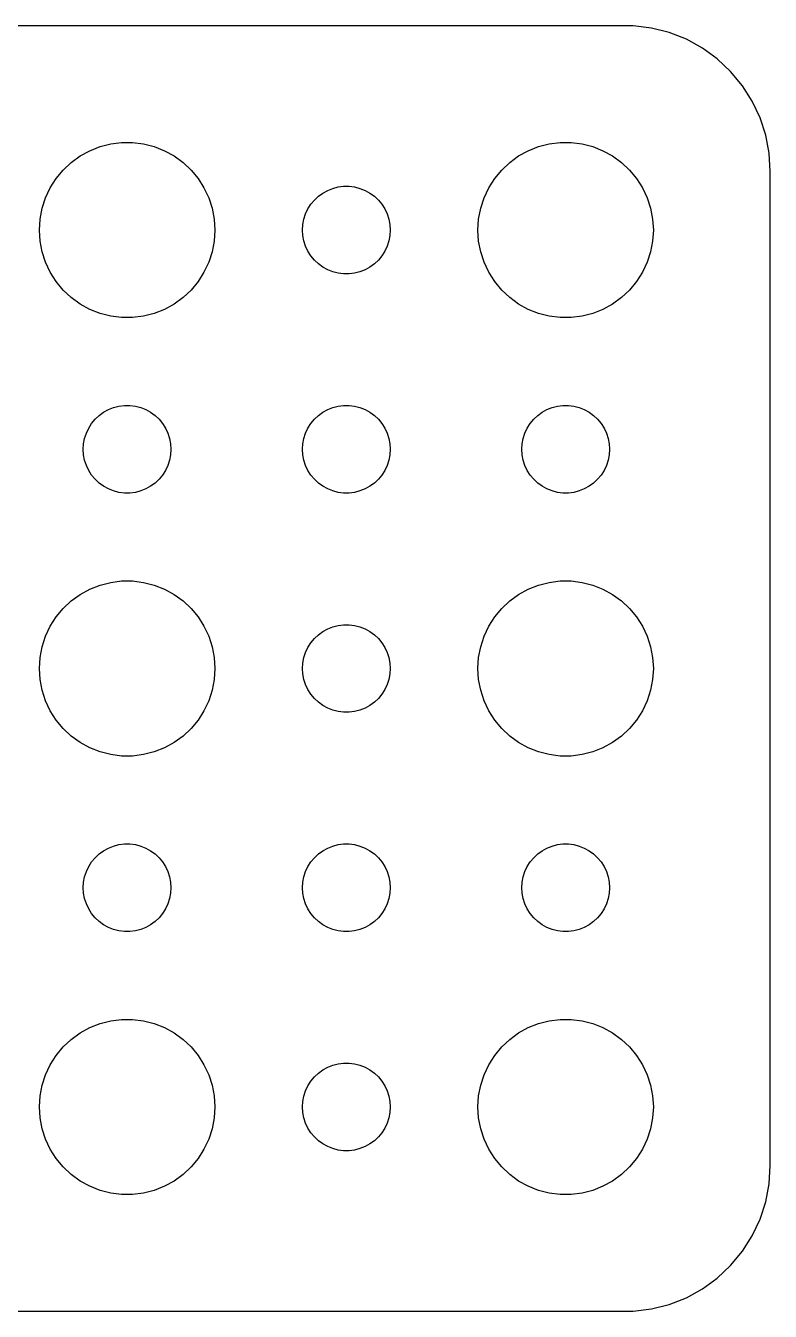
# Model space of a CAD drawing. Header units: metres. Extents: x -44.5 to 44.5, y 32 to 130.
# Drawn here: x 19.03 to 44.5, y 32.01 to 75.99 of the extents above; entities that cross this region are included whole.
import ezdxf

# ---------------------------------------------------------------- set-up
doc = ezdxf.new("R2010")
doc.units = ezdxf.units.M

msp = doc.modelspace()

# ---------------------------------------------------------------- linework, layer by layer
for p, q in [((39.8139, 75.9901), (-39.8139, 75.9901)), ((40.4369, 75.9114), (39.8139, 75.9901)), ((41.0451, 75.7553), (40.4369, 75.9114)), ((41.6289, 75.5241), (41.0451, 75.7553)), ((42.1791, 75.2216), (41.6289, 75.5241)), ((42.6871, 74.8526), (42.1791, 75.2216)), ((43.1448, 74.4227), (42.6871, 74.8526)), ((43.5451, 73.9389), (43.1448, 74.4227)), ((43.8815, 73.4088), (43.5451, 73.9389)), ((44.1489, 72.8406), (43.8815, 73.4088)), ((44.3429, 72.2434), (44.1489, 72.8406)), ((44.4606, 71.6267), (44.3429, 72.2434)), ((20.8925, 71.533), (21.2227, 71.7145)), ((21.2227, 71.7145), (21.5729, 71.8532)), ((21.5729, 71.8532), (21.9379, 71.9469)), ((21.9379, 71.9469), (22.3116, 71.9941)), ((22.3116, 71.9941), (22.6884, 71.9941)), ((22.6884, 71.9941), (23.0621, 71.9469)), ((23.0621, 71.9469), (23.427, 71.8532)), ((23.427, 71.8532), (23.7773, 71.7145)), ((23.7773, 71.7145), (24.1075, 71.533)), ((35.8925, 71.533), (36.2227, 71.7145)), ((36.2227, 71.7145), (36.5729, 71.8532)), ((36.5729, 71.8532), (36.9379, 71.9469)), ((36.9379, 71.9469), (37.3116, 71.9941)), ((37.3116, 71.9941), (37.6884, 71.9941)), ((37.6884, 71.9941), (38.0621, 71.9469)), ((38.0621, 71.9469), (38.427, 71.8532)), ((38.427, 71.8532), (38.7773, 71.7145)), ((38.7773, 71.7145), (39.1075, 71.533)), ((20.3131, 71.0536), (20.5877, 71.3115)), ((20.5877, 71.3115), (20.8925, 71.533)), ((24.1075, 71.533), (24.4123, 71.3115)), ((24.4123, 71.3115), (24.6869, 71.0536)), ((35.3131, 71.0536), (35.5877, 71.3115)), ((35.5877, 71.3115), (35.8925, 71.533)), ((39.1075, 71.533), (39.4123, 71.3115)), ((39.4123, 71.3115), (39.6869, 71.0536)), ((44.5, 71), (44.4606, 71.6267)), ((20.0729, 70.7634), (20.3131, 71.0536)), ((24.6869, 71.0536), (24.927, 70.7634)), ((35.0729, 70.7634), (35.3131, 71.0536)), ((39.6869, 71.0536), (39.927, 70.7634)), ((44.5, 37), (44.5, 71)), ((19.7107, 70.1044), (19.8711, 70.4453)), ((19.8711, 70.4453), (20.0729, 70.7634)), ((24.927, 70.7634), (25.1289, 70.4453)), ((25.1289, 70.4453), (25.2893, 70.1044)), ((29.3613, 70.3572), (29.5365, 70.4266)), ((29.5365, 70.4266), (29.7189, 70.4734)), ((29.7189, 70.4734), (29.9058, 70.497)), ((29.9058, 70.497), (30.0942, 70.497)), ((30.0942, 70.497), (30.2811, 70.4734)), ((30.2811, 70.4734), (30.4635, 70.4266)), ((30.4635, 70.4266), (30.6387, 70.3572)), ((34.7107, 70.1044), (34.8711, 70.4453)), ((34.8711, 70.4453), (35.0729, 70.7634)), ((39.927, 70.7634), (40.1289, 70.4453)), ((40.1289, 70.4453), (40.2893, 70.1044)), ((19.5942, 69.7461), (19.7107, 70.1044)), ((25.2893, 70.1044), (25.4057, 69.7461)), ((28.7865, 69.8817), (28.9065, 70.0268)), ((28.9065, 70.0268), (29.0439, 70.1558)), ((29.0439, 70.1558), (29.1963, 70.2665)), ((29.1963, 70.2665), (29.3613, 70.3572)), ((30.6387, 70.3572), (30.8037, 70.2665)), ((30.8037, 70.2665), (30.9561, 70.1558)), ((30.9561, 70.1558), (31.0934, 70.0268)), ((31.0934, 70.0268), (31.2135, 69.8817)), ((34.5942, 69.7461), (34.7107, 70.1044)), ((40.2893, 70.1044), (40.4057, 69.7461)), ((19.5237, 69.376), (19.5942, 69.7461)), ((25.4057, 69.7461), (25.4763, 69.376)), ((28.5471, 69.373), (28.6053, 69.5522)), ((28.6053, 69.5522), (28.6855, 69.7226)), ((28.6855, 69.7226), (28.7865, 69.8817)), ((31.2135, 69.8817), (31.3145, 69.7226)), ((31.3145, 69.7226), (31.3947, 69.5522)), ((31.3947, 69.5522), (31.4529, 69.373)), ((34.5237, 69.376), (34.5942, 69.7461)), ((40.4057, 69.7461), (40.4763, 69.376)), ((19.5, 69), (19.5237, 69.376)), ((25.4763, 69.376), (25.5, 69)), ((28.5, 69), (28.5118, 69.188)), ((28.5118, 69.188), (28.5471, 69.373)), ((31.4529, 69.373), (31.4882, 69.188)), ((31.4882, 69.188), (31.5, 69)), ((34.5, 69), (34.5237, 69.376)), ((40.4763, 69.376), (40.5, 69)), ((19.5237, 68.624), (19.5, 69)), ((19.5942, 68.2539), (19.5237, 68.624)), ((25.4763, 68.624), (25.4057, 68.2539)), ((25.5, 69), (25.4763, 68.624)), ((28.5118, 68.812), (28.5, 69)), ((28.5471, 68.627), (28.5118, 68.812)), ((28.6053, 68.4478), (28.5471, 68.627)), ((31.4529, 68.627), (31.3947, 68.4478)), ((31.4882, 68.812), (31.4529, 68.627)), ((31.5, 69), (31.4882, 68.812)), ((34.5237, 68.624), (34.5, 69)), ((34.5942, 68.2539), (34.5237, 68.624)), ((40.4763, 68.624), (40.4057, 68.2539)), ((40.5, 69), (40.4763, 68.624)), ((19.7107, 67.8956), (19.5942, 68.2539)), ((25.4057, 68.2539), (25.2893, 67.8956)), ((28.6855, 68.2774), (28.6053, 68.4478)), ((28.7865, 68.1183), (28.6855, 68.2774)), ((31.3145, 68.2774), (31.2135, 68.1183)), ((31.3947, 68.4478), (31.3145, 68.2774)), ((34.7107, 67.8956), (34.5942, 68.2539)), ((40.4057, 68.2539), (40.2893, 67.8956)), ((19.8711, 67.5547), (19.7107, 67.8956)), ((25.2893, 67.8956), (25.1289, 67.5547)), ((28.9065, 67.9732), (28.7865, 68.1183)), ((29.0439, 67.8442), (28.9065, 67.9732)), ((29.1963, 67.7335), (29.0439, 67.8442)), ((29.3613, 67.6427), (29.1963, 67.7335)), ((30.8037, 67.7335), (30.6387, 67.6427)), ((30.9561, 67.8442), (30.8037, 67.7335)), ((31.0934, 67.9732), (30.9561, 67.8442)), ((31.2135, 68.1183), (31.0934, 67.9732)), ((34.8711, 67.5547), (34.7107, 67.8956)), ((40.2893, 67.8956), (40.1289, 67.5547)), ((20.0729, 67.2366), (19.8711, 67.5547)), ((25.1289, 67.5547), (24.927, 67.2366)), ((29.5365, 67.5734), (29.3613, 67.6427)), ((29.7189, 67.5266), (29.5365, 67.5734)), ((29.9058, 67.5029), (29.7189, 67.5266)), ((30.0942, 67.5029), (29.9058, 67.5029)), ((30.2811, 67.5266), (30.0942, 67.5029)), ((30.4635, 67.5734), (30.2811, 67.5266)), ((30.6387, 67.6427), (30.4635, 67.5734)), ((35.0729, 67.2366), (34.8711, 67.5547)), ((40.1289, 67.5547), (39.927, 67.2366)), ((20.3131, 66.9464), (20.0729, 67.2366)), ((20.5877, 66.6884), (20.3131, 66.9464)), ((24.6869, 66.9464), (24.4123, 66.6884)), ((24.927, 67.2366), (24.6869, 66.9464)), ((35.3131, 66.9464), (35.0729, 67.2366)), ((35.5877, 66.6884), (35.3131, 66.9464)), ((39.6869, 66.9464), (39.4123, 66.6884)), ((39.927, 67.2366), (39.6869, 66.9464)), ((20.8925, 66.467), (20.5877, 66.6884)), ((21.2227, 66.2855), (20.8925, 66.467)), ((24.1075, 66.467), (23.7773, 66.2855)), ((24.4123, 66.6884), (24.1075, 66.467)), ((35.8925, 66.467), (35.5877, 66.6884)), ((36.2227, 66.2855), (35.8925, 66.467)), ((39.1075, 66.467), (38.7773, 66.2855)), ((39.4123, 66.6884), (39.1075, 66.467)), ((21.5729, 66.1468), (21.2227, 66.2855)), ((21.9379, 66.0531), (21.5729, 66.1468)), ((22.3116, 66.0059), (21.9379, 66.0531)), ((22.6884, 66.0059), (22.3116, 66.0059)), ((23.0621, 66.0531), (22.6884, 66.0059)), ((23.427, 66.1468), (23.0621, 66.0531)), ((23.7773, 66.2855), (23.427, 66.1468)), ((36.5729, 66.1468), (36.2227, 66.2855)), ((36.9379, 66.0531), (36.5729, 66.1468)), ((37.3116, 66.0059), (36.9379, 66.0531)), ((37.6884, 66.0059), (37.3116, 66.0059)), ((38.0621, 66.0531), (37.6884, 66.0059)), ((38.427, 66.1468), (38.0621, 66.0531)), ((38.7773, 66.2855), (38.427, 66.1468)), ((21.8613, 62.8572), (22.0365, 62.9266)), ((22.0365, 62.9266), (22.2189, 62.9734)), ((22.2189, 62.9734), (22.4058, 62.997)), ((22.4058, 62.997), (22.5942, 62.997)), ((22.5942, 62.997), (22.7811, 62.9734)), ((22.7811, 62.9734), (22.9635, 62.9266)), ((22.9635, 62.9266), (23.1387, 62.8572)), ((29.3613, 62.8572), (29.5365, 62.9266)), ((29.5365, 62.9266), (29.7189, 62.9734)), ((29.7189, 62.9734), (29.9058, 62.997)), ((29.9058, 62.997), (30.0942, 62.997)), ((30.0942, 62.997), (30.2811, 62.9734)), ((30.2811, 62.9734), (30.4635, 62.9266)), ((30.4635, 62.9266), (30.6387, 62.8572)), ((36.8613, 62.8572), (37.0365, 62.9266)), ((37.0365, 62.9266), (37.2189, 62.9734)), ((37.2189, 62.9734), (37.4058, 62.997)), ((37.4058, 62.997), (37.5942, 62.997)), ((37.5942, 62.997), (37.7811, 62.9734)), ((37.7811, 62.9734), (37.9635, 62.9266)), ((37.9635, 62.9266), (38.1387, 62.8572)), ((21.2865, 62.3817), (21.4065, 62.5268)), ((21.4065, 62.5268), (21.5439, 62.6558)), ((21.5439, 62.6558), (21.6963, 62.7665)), ((21.6963, 62.7665), (21.8613, 62.8572)), ((23.1387, 62.8572), (23.3037, 62.7665)), ((23.3037, 62.7665), (23.4561, 62.6558)), ((23.4561, 62.6558), (23.5934, 62.5268)), ((23.5934, 62.5268), (23.7135, 62.3817)), ((28.7865, 62.3817), (28.9065, 62.5268)), ((28.9065, 62.5268), (29.0439, 62.6558)), ((29.0439, 62.6558), (29.1963, 62.7665)), ((29.1963, 62.7665), (29.3613, 62.8572)), ((30.6387, 62.8572), (30.8037, 62.7665)), ((30.8037, 62.7665), (30.9561, 62.6558)), ((30.9561, 62.6558), (31.0934, 62.5268)), ((31.0934, 62.5268), (31.2135, 62.3817)), ((36.2865, 62.3817), (36.4065, 62.5268)), ((36.4065, 62.5268), (36.5439, 62.6558)), ((36.5439, 62.6558), (36.6963, 62.7665)), ((36.6963, 62.7665), (36.8613, 62.8572)), ((38.1387, 62.8572), (38.3037, 62.7665)), ((38.3037, 62.7665), (38.4561, 62.6558)), ((38.4561, 62.6558), (38.5934, 62.5268)), ((38.5934, 62.5268), (38.7135, 62.3817)), ((21.0471, 61.873), (21.1053, 62.0522)), ((21.1053, 62.0522), (21.1855, 62.2226)), ((21.1855, 62.2226), (21.2865, 62.3817)), ((23.7135, 62.3817), (23.8145, 62.2226)), ((23.8145, 62.2226), (23.8947, 62.0522)), ((23.8947, 62.0522), (23.9529, 61.873)), ((28.5471, 61.873), (28.6053, 62.0522)), ((28.6053, 62.0522), (28.6855, 62.2226)), ((28.6855, 62.2226), (28.7865, 62.3817)), ((31.2135, 62.3817), (31.3145, 62.2226)), ((31.3145, 62.2226), (31.3947, 62.0522)), ((31.3947, 62.0522), (31.4529, 61.873)), ((36.0471, 61.873), (36.1053, 62.0522)), ((36.1053, 62.0522), (36.1855, 62.2226)), ((36.1855, 62.2226), (36.2865, 62.3817)), ((38.7135, 62.3817), (38.8145, 62.2226)), ((38.8145, 62.2226), (38.8947, 62.0522)), ((38.8947, 62.0522), (38.9529, 61.873)), ((21, 61.5), (21.0118, 61.688)), ((21.0118, 61.688), (21.0471, 61.873)), ((23.9529, 61.873), (23.9882, 61.688)), ((23.9882, 61.688), (24, 61.5)), ((28.5, 61.5), (28.5118, 61.688)), ((28.5118, 61.688), (28.5471, 61.873)), ((31.4529, 61.873), (31.4882, 61.688)), ((31.4882, 61.688), (31.5, 61.5)), ((36, 61.5), (36.0118, 61.688)), ((36.0118, 61.688), (36.0471, 61.873)), ((38.9529, 61.873), (38.9882, 61.688)), ((38.9882, 61.688), (39, 61.5)), ((21.0118, 61.312), (21, 61.5)), ((21.0471, 61.127), (21.0118, 61.312)), ((23.9882, 61.312), (23.9529, 61.127)), ((24, 61.5), (23.9882, 61.312)), ((28.5118, 61.312), (28.5, 61.5)), ((28.5471, 61.127), (28.5118, 61.312)), ((31.4882, 61.312), (31.4529, 61.127)), ((31.5, 61.5), (31.4882, 61.312)), ((36.0118, 61.312), (36, 61.5)), ((36.0471, 61.127), (36.0118, 61.312)), ((38.9882, 61.312), (38.9529, 61.127)), ((39, 61.5), (38.9882, 61.312)), ((21.1053, 60.9478), (21.0471, 61.127)), ((21.1855, 60.7774), (21.1053, 60.9478)), ((21.2865, 60.6183), (21.1855, 60.7774)), ((23.8145, 60.7774), (23.7135, 60.6183)), ((23.8947, 60.9478), (23.8145, 60.7774)), ((23.9529, 61.127), (23.8947, 60.9478)), ((28.6053, 60.9478), (28.5471, 61.127)), ((28.6855, 60.7774), (28.6053, 60.9478)), ((28.7865, 60.6183), (28.6855, 60.7774)), ((31.3145, 60.7774), (31.2135, 60.6183)), ((31.3947, 60.9478), (31.3145, 60.7774)), ((31.4529, 61.127), (31.3947, 60.9478)), ((36.1053, 60.9478), (36.0471, 61.127)), ((36.1855, 60.7774), (36.1053, 60.9478)), ((36.2865, 60.6183), (36.1855, 60.7774)), ((38.8145, 60.7774), (38.7135, 60.6183)), ((38.8947, 60.9478), (38.8145, 60.7774)), ((38.9529, 61.127), (38.8947, 60.9478)), ((21.4065, 60.4732), (21.2865, 60.6183)), ((21.5439, 60.3442), (21.4065, 60.4732)), ((21.6963, 60.2335), (21.5439, 60.3442)), ((23.4561, 60.3442), (23.3037, 60.2335)), ((23.5934, 60.4732), (23.4561, 60.3442)), ((23.7135, 60.6183), (23.5934, 60.4732)), ((28.9065, 60.4732), (28.7865, 60.6183)), ((29.0439, 60.3442), (28.9065, 60.4732)), ((29.1963, 60.2335), (29.0439, 60.3442)), ((30.9561, 60.3442), (30.8037, 60.2335)), ((31.0934, 60.4732), (30.9561, 60.3442)), ((31.2135, 60.6183), (31.0934, 60.4732)), ((36.4065, 60.4732), (36.2865, 60.6183)), ((36.5439, 60.3442), (36.4065, 60.4732)), ((36.6963, 60.2335), (36.5439, 60.3442)), ((38.4561, 60.3442), (38.3037, 60.2335)), ((38.5934, 60.4732), (38.4561, 60.3442)), ((38.7135, 60.6183), (38.5934, 60.4732)), ((21.8613, 60.1427), (21.6963, 60.2335)), ((22.0365, 60.0734), (21.8613, 60.1427)), ((22.2189, 60.0266), (22.0365, 60.0734)), ((22.4058, 60.0029), (22.2189, 60.0266)), ((22.5942, 60.0029), (22.4058, 60.0029)), ((22.7811, 60.0266), (22.5942, 60.0029)), ((22.9635, 60.0734), (22.7811, 60.0266)), ((23.1387, 60.1427), (22.9635, 60.0734)), ((23.3037, 60.2335), (23.1387, 60.1427)), ((29.3613, 60.1427), (29.1963, 60.2335)), ((29.5365, 60.0734), (29.3613, 60.1427)), ((29.7189, 60.0266), (29.5365, 60.0734)), ((29.9058, 60.0029), (29.7189, 60.0266)), ((30.0942, 60.0029), (29.9058, 60.0029)), ((30.2811, 60.0266), (30.0942, 60.0029)), ((30.4635, 60.0734), (30.2811, 60.0266)), ((30.6387, 60.1427), (30.4635, 60.0734)), ((30.8037, 60.2335), (30.6387, 60.1427)), ((36.8613, 60.1427), (36.6963, 60.2335)), ((37.0365, 60.0734), (36.8613, 60.1427)), ((37.2189, 60.0266), (37.0365, 60.0734)), ((37.4058, 60.0029), (37.2189, 60.0266)), ((37.5942, 60.0029), (37.4058, 60.0029)), ((37.7811, 60.0266), (37.5942, 60.0029)), ((37.9635, 60.0734), (37.7811, 60.0266)), ((38.1387, 60.1427), (37.9635, 60.0734)), ((38.3037, 60.2335), (38.1387, 60.1427)), ((21.2227, 56.7145), (21.5729, 56.8532)), ((21.5729, 56.8532), (21.9379, 56.9469)), ((21.9379, 56.9469), (22.3116, 56.9941)), ((22.3116, 56.9941), (22.6884, 56.9941)), ((22.6884, 56.9941), (23.0621, 56.9469)), ((23.0621, 56.9469), (23.427, 56.8532)), ((23.427, 56.8532), (23.7773, 56.7145)), ((36.2227, 56.7145), (36.5729, 56.8532)), ((36.5729, 56.8532), (36.9379, 56.9469)), ((36.9379, 56.9469), (37.3116, 56.9941)), ((37.3116, 56.9941), (37.6884, 56.9941)), ((37.6884, 56.9941), (38.0621, 56.9469)), ((38.0621, 56.9469), (38.427, 56.8532)), ((38.427, 56.8532), (38.7773, 56.7145)), ((20.3131, 56.0536), (20.5877, 56.3115)), ((20.5877, 56.3115), (20.8925, 56.533)), ((20.8925, 56.533), (21.2227, 56.7145)), ((23.7773, 56.7145), (24.1075, 56.533)), ((24.1075, 56.533), (24.4123, 56.3115)), ((24.4123, 56.3115), (24.6869, 56.0536)), ((35.3131, 56.0536), (35.5877, 56.3115)), ((35.5877, 56.3115), (35.8925, 56.533)), ((35.8925, 56.533), (36.2227, 56.7145)), ((38.7773, 56.7145), (39.1075, 56.533)), ((39.1075, 56.533), (39.4123, 56.3115)), ((39.4123, 56.3115), (39.6869, 56.0536)), ((20.0729, 55.7634), (20.3131, 56.0536)), ((24.6869, 56.0536), (24.927, 55.7634)), ((35.0729, 55.7634), (35.3131, 56.0536)), ((39.6869, 56.0536), (39.927, 55.7634)), ((19.7107, 55.1044), (19.8711, 55.4453)), ((19.8711, 55.4453), (20.0729, 55.7634)), ((24.927, 55.7634), (25.1289, 55.4453)), ((25.1289, 55.4453), (25.2893, 55.1044)), ((29.3613, 55.3572), (29.5365, 55.4266)), ((29.5365, 55.4266), (29.7189, 55.4734)), ((29.7189, 55.4734), (29.9058, 55.497)), ((29.9058, 55.497), (30.0942, 55.497)), ((30.0942, 55.497), (30.2811, 55.4734)), ((30.2811, 55.4734), (30.4635, 55.4266)), ((30.4635, 55.4266), (30.6387, 55.3572)), ((34.7107, 55.1044), (34.8711, 55.4453)), ((34.8711, 55.4453), (35.0729, 55.7634)), ((39.927, 55.7634), (40.1289, 55.4453)), ((40.1289, 55.4453), (40.2893, 55.1044)), ((19.5942, 54.7461), (19.7107, 55.1044)), ((25.2893, 55.1044), (25.4057, 54.7461)), ((28.7865, 54.8817), (28.9065, 55.0268)), ((28.9065, 55.0268), (29.0439, 55.1558)), ((29.0439, 55.1558), (29.1963, 55.2665)), ((29.1963, 55.2665), (29.3613, 55.3572)), ((30.6387, 55.3572), (30.8037, 55.2665)), ((30.8037, 55.2665), (30.9561, 55.1558)), ((30.9561, 55.1558), (31.0934, 55.0268)), ((31.0934, 55.0268), (31.2135, 54.8817)), ((34.5942, 54.7461), (34.7107, 55.1044)), ((40.2893, 55.1044), (40.4057, 54.7461)), ((19.5237, 54.376), (19.5942, 54.7461)), ((25.4057, 54.7461), (25.4763, 54.376)), ((28.5471, 54.373), (28.6053, 54.5522)), ((28.6053, 54.5522), (28.6855, 54.7226)), ((28.6855, 54.7226), (28.7865, 54.8817)), ((31.2135, 54.8817), (31.3145, 54.7226)), ((31.3145, 54.7226), (31.3947, 54.5522)), ((31.3947, 54.5522), (31.4529, 54.373)), ((34.5237, 54.376), (34.5942, 54.7461)), ((40.4057, 54.7461), (40.4763, 54.376)), ((19.5, 54), (19.5237, 54.376)), ((25.4763, 54.376), (25.5, 54)), ((28.5, 54), (28.5118, 54.188)), ((28.5118, 54.188), (28.5471, 54.373)), ((31.4529, 54.373), (31.4882, 54.188)), ((31.4882, 54.188), (31.5, 54)), ((34.5, 54), (34.5237, 54.376)), ((40.4763, 54.376), (40.5, 54)), ((19.5237, 53.624), (19.5, 54)), ((25.5, 54), (25.4763, 53.624)), ((28.5118, 53.812), (28.5, 54)), ((28.5471, 53.627), (28.5118, 53.812)), ((31.4882, 53.812), (31.4529, 53.627)), ((31.5, 54), (31.4882, 53.812)), ((34.5237, 53.624), (34.5, 54)), ((40.5, 54), (40.4763, 53.624)), ((19.5942, 53.2539), (19.5237, 53.624)), ((19.7107, 52.8956), (19.5942, 53.2539)), ((25.4057, 53.2539), (25.2893, 52.8956)), ((25.4763, 53.624), (25.4057, 53.2539)), ((28.6053, 53.4478), (28.5471, 53.627)), ((28.6855, 53.2774), (28.6053, 53.4478)), ((28.7865, 53.1183), (28.6855, 53.2774)), ((31.3145, 53.2774), (31.2135, 53.1183)), ((31.3947, 53.4478), (31.3145, 53.2774)), ((31.4529, 53.627), (31.3947, 53.4478)), ((34.5942, 53.2539), (34.5237, 53.624)), ((34.7107, 52.8956), (34.5942, 53.2539)), ((40.4057, 53.2539), (40.2893, 52.8956)), ((40.4763, 53.624), (40.4057, 53.2539)), ((19.8711, 52.5547), (19.7107, 52.8956)), ((25.2893, 52.8956), (25.1289, 52.5547)), ((28.9065, 52.9732), (28.7865, 53.1183)), ((29.0439, 52.8442), (28.9065, 52.9732)), ((29.1963, 52.7335), (29.0439, 52.8442)), ((30.9561, 52.8442), (30.8037, 52.7335)), ((31.0934, 52.9732), (30.9561, 52.8442)), ((31.2135, 53.1183), (31.0934, 52.9732)), ((34.8711, 52.5547), (34.7107, 52.8956)), ((40.2893, 52.8956), (40.1289, 52.5547)), ((20.0729, 52.2366), (19.8711, 52.5547)), ((25.1289, 52.5547), (24.927, 52.2366)), ((29.3613, 52.6428), (29.1963, 52.7335)), ((29.5365, 52.5734), (29.3613, 52.6428)), ((29.7189, 52.5266), (29.5365, 52.5734)), ((29.9058, 52.503), (29.7189, 52.5266)), ((30.0942, 52.503), (29.9058, 52.503)), ((30.2811, 52.5266), (30.0942, 52.503)), ((30.4635, 52.5734), (30.2811, 52.5266)), ((30.6387, 52.6428), (30.4635, 52.5734)), ((30.8037, 52.7335), (30.6387, 52.6428)), ((35.0729, 52.2366), (34.8711, 52.5547)), ((40.1289, 52.5547), (39.927, 52.2366)), ((20.3131, 51.9464), (20.0729, 52.2366)), ((20.5877, 51.6885), (20.3131, 51.9464)), ((24.6869, 51.9464), (24.4123, 51.6885)), ((24.927, 52.2366), (24.6869, 51.9464)), ((35.3131, 51.9464), (35.0729, 52.2366)), ((35.5877, 51.6885), (35.3131, 51.9464)), ((39.6869, 51.9464), (39.4123, 51.6885)), ((39.927, 52.2366), (39.6869, 51.9464)), ((20.8925, 51.467), (20.5877, 51.6885)), ((21.2227, 51.2855), (20.8925, 51.467)), ((24.1075, 51.467), (23.7773, 51.2855)), ((24.4123, 51.6885), (24.1075, 51.467)), ((35.8925, 51.467), (35.5877, 51.6885)), ((36.2227, 51.2855), (35.8925, 51.467)), ((39.1075, 51.467), (38.7773, 51.2855)), ((39.4123, 51.6885), (39.1075, 51.467)), ((21.5729, 51.1468), (21.2227, 51.2855)), ((21.9379, 51.0531), (21.5729, 51.1468)), ((22.3116, 51.0059), (21.9379, 51.0531)), ((23.0621, 51.0531), (22.6884, 51.0059)), ((23.427, 51.1468), (23.0621, 51.0531)), ((23.7773, 51.2855), (23.427, 51.1468)), ((36.5729, 51.1468), (36.2227, 51.2855)), ((36.9379, 51.0531), (36.5729, 51.1468)), ((37.3116, 51.0059), (36.9379, 51.0531)), ((38.0621, 51.0531), (37.6884, 51.0059)), ((38.427, 51.1468), (38.0621, 51.0531)), ((38.7773, 51.2855), (38.427, 51.1468)), ((22.6884, 51.0059), (22.3116, 51.0059)), ((37.6884, 51.0059), (37.3116, 51.0059)), ((22.0365, 47.9266), (22.2189, 47.9734)), ((22.2189, 47.9734), (22.4058, 47.9971)), ((22.4058, 47.9971), (22.5942, 47.9971)), ((22.5942, 47.9971), (22.7811, 47.9734)), ((22.7811, 47.9734), (22.9635, 47.9266)), ((29.5365, 47.9266), (29.7189, 47.9734)), ((29.7189, 47.9734), (29.9058, 47.9971)), ((29.9058, 47.9971), (30.0942, 47.9971)), ((30.0942, 47.9971), (30.2811, 47.9734)), ((30.2811, 47.9734), (30.4635, 47.9266)), ((37.0365, 47.9266), (37.2189, 47.9734)), ((37.2189, 47.9734), (37.4058, 47.9971)), ((37.4058, 47.9971), (37.5942, 47.9971)), ((37.5942, 47.9971), (37.7811, 47.9734)), ((37.7811, 47.9734), (37.9635, 47.9266)), ((21.2865, 47.3817), (21.4065, 47.5268)), ((21.4065, 47.5268), (21.5439, 47.6558)), ((21.5439, 47.6558), (21.6963, 47.7665)), ((21.6963, 47.7665), (21.8613, 47.8573)), ((21.8613, 47.8573), (22.0365, 47.9266)), ((22.9635, 47.9266), (23.1387, 47.8573)), ((23.1387, 47.8573), (23.3037, 47.7665)), ((23.3037, 47.7665), (23.4561, 47.6558)), ((23.4561, 47.6558), (23.5934, 47.5268)), ((23.5934, 47.5268), (23.7135, 47.3817)), ((28.7865, 47.3817), (28.9065, 47.5268)), ((28.9065, 47.5268), (29.0439, 47.6558)), ((29.0439, 47.6558), (29.1963, 47.7665)), ((29.1963, 47.7665), (29.3613, 47.8573)), ((29.3613, 47.8573), (29.5365, 47.9266)), ((30.4635, 47.9266), (30.6387, 47.8573)), ((30.6387, 47.8573), (30.8037, 47.7665)), ((30.8037, 47.7665), (30.9561, 47.6558)), ((30.9561, 47.6558), (31.0934, 47.5268)), ((31.0934, 47.5268), (31.2135, 47.3817)), ((36.2865, 47.3817), (36.4065, 47.5268)), ((36.4065, 47.5268), (36.5439, 47.6558)), ((36.5439, 47.6558), (36.6963, 47.7665)), ((36.6963, 47.7665), (36.8613, 47.8573)), ((36.8613, 47.8573), (37.0365, 47.9266)), ((37.9635, 47.9266), (38.1387, 47.8573)), ((38.1387, 47.8573), (38.3037, 47.7665)), ((38.3037, 47.7665), (38.4561, 47.6558)), ((38.4561, 47.6558), (38.5934, 47.5268)), ((38.5934, 47.5268), (38.7135, 47.3817)), ((21.1053, 47.0522), (21.1855, 47.2226)), ((21.1855, 47.2226), (21.2865, 47.3817)), ((23.7135, 47.3817), (23.8145, 47.2226)), ((23.8145, 47.2226), (23.8947, 47.0522)), ((28.6053, 47.0522), (28.6855, 47.2226)), ((28.6855, 47.2226), (28.7865, 47.3817)), ((31.2135, 47.3817), (31.3145, 47.2226)), ((31.3145, 47.2226), (31.3947, 47.0522)), ((36.1053, 47.0522), (36.1855, 47.2226)), ((36.1855, 47.2226), (36.2865, 47.3817)), ((38.7135, 47.3817), (38.8145, 47.2226)), ((38.8145, 47.2226), (38.8947, 47.0522)), ((21, 46.5), (21.0118, 46.688)), ((21.0118, 46.688), (21.0471, 46.873)), ((21.0471, 46.873), (21.1053, 47.0522)), ((23.8947, 47.0522), (23.9529, 46.873)), ((23.9529, 46.873), (23.9882, 46.688)), ((23.9882, 46.688), (24, 46.5)), ((28.5, 46.5), (28.5118, 46.688)), ((28.5118, 46.688), (28.5471, 46.873)), ((28.5471, 46.873), (28.6053, 47.0522)), ((31.3947, 47.0522), (31.4529, 46.873)), ((31.4529, 46.873), (31.4882, 46.688)), ((31.4882, 46.688), (31.5, 46.5)), ((36, 46.5), (36.0118, 46.688)), ((36.0118, 46.688), (36.0471, 46.873)), ((36.0471, 46.873), (36.1053, 47.0522)), ((38.8947, 47.0522), (38.9529, 46.873)), ((38.9529, 46.873), (38.9882, 46.688)), ((38.9882, 46.688), (39, 46.5)), ((21.0118, 46.312), (21, 46.5)), ((21.0471, 46.127), (21.0118, 46.312)), ((23.9882, 46.312), (23.9529, 46.127)), ((24, 46.5), (23.9882, 46.312)), ((28.5118, 46.312), (28.5, 46.5)), ((28.5471, 46.127), (28.5118, 46.312)), ((31.4882, 46.312), (31.4529, 46.127)), ((31.5, 46.5), (31.4882, 46.312)), ((36.0118, 46.312), (36, 46.5)), ((36.0471, 46.127), (36.0118, 46.312)), ((38.9882, 46.312), (38.9529, 46.127)), ((39, 46.5), (38.9882, 46.312)), ((21.1053, 45.9478), (21.0471, 46.127)), ((21.1855, 45.7774), (21.1053, 45.9478)), ((21.2865, 45.6183), (21.1855, 45.7774)), ((23.8145, 45.7774), (23.7135, 45.6183)), ((23.8947, 45.9478), (23.8145, 45.7774)), ((23.9529, 46.127), (23.8947, 45.9478)), ((28.6053, 45.9478), (28.5471, 46.127)), ((28.6855, 45.7774), (28.6053, 45.9478)), ((28.7865, 45.6183), (28.6855, 45.7774)), ((31.3145, 45.7774), (31.2135, 45.6183)), ((31.3947, 45.9478), (31.3145, 45.7774)), ((31.4529, 46.127), (31.3947, 45.9478)), ((36.1053, 45.9478), (36.0471, 46.127)), ((36.1855, 45.7774), (36.1053, 45.9478)), ((36.2865, 45.6183), (36.1855, 45.7774)), ((38.8145, 45.7774), (38.7135, 45.6183)), ((38.8947, 45.9478), (38.8145, 45.7774)), ((38.9529, 46.127), (38.8947, 45.9478)), ((21.4065, 45.4732), (21.2865, 45.6183)), ((21.5439, 45.3442), (21.4065, 45.4732)), ((21.6963, 45.2335), (21.5439, 45.3442)), ((23.4561, 45.3442), (23.3037, 45.2335)), ((23.5934, 45.4732), (23.4561, 45.3442)), ((23.7135, 45.6183), (23.5934, 45.4732)), ((28.9065, 45.4732), (28.7865, 45.6183)), ((29.0439, 45.3442), (28.9065, 45.4732)), ((29.1963, 45.2335), (29.0439, 45.3442)), ((30.9561, 45.3442), (30.8037, 45.2335)), ((31.0934, 45.4732), (30.9561, 45.3442)), ((31.2135, 45.6183), (31.0934, 45.4732)), ((36.4065, 45.4732), (36.2865, 45.6183)), ((36.5439, 45.3442), (36.4065, 45.4732)), ((36.6963, 45.2335), (36.5439, 45.3442)), ((38.4561, 45.3442), (38.3037, 45.2335)), ((38.5934, 45.4732), (38.4561, 45.3442)), ((38.7135, 45.6183), (38.5934, 45.4732)), ((21.8613, 45.1428), (21.6963, 45.2335)), ((22.0365, 45.0734), (21.8613, 45.1428)), ((22.2189, 45.0266), (22.0365, 45.0734)), ((22.4058, 45.003), (22.2189, 45.0266)), ((22.5942, 45.003), (22.4058, 45.003)), ((22.7811, 45.0266), (22.5942, 45.003)), ((22.9635, 45.0734), (22.7811, 45.0266)), ((23.1387, 45.1428), (22.9635, 45.0734)), ((23.3037, 45.2335), (23.1387, 45.1428)), ((29.3613, 45.1428), (29.1963, 45.2335)), ((29.5365, 45.0734), (29.3613, 45.1428)), ((29.7189, 45.0266), (29.5365, 45.0734)), ((29.9058, 45.003), (29.7189, 45.0266)), ((30.0942, 45.003), (29.9058, 45.003)), ((30.2811, 45.0266), (30.0942, 45.003)), ((30.4635, 45.0734), (30.2811, 45.0266)), ((30.6387, 45.1428), (30.4635, 45.0734)), ((30.8037, 45.2335), (30.6387, 45.1428)), ((36.8613, 45.1428), (36.6963, 45.2335)), ((37.0365, 45.0734), (36.8613, 45.1428)), ((37.2189, 45.0266), (37.0365, 45.0734)), ((37.4058, 45.003), (37.2189, 45.0266)), ((37.5942, 45.003), (37.4058, 45.003)), ((37.7811, 45.0266), (37.5942, 45.003)), ((37.9635, 45.0734), (37.7811, 45.0266)), ((38.1387, 45.1428), (37.9635, 45.0734)), ((38.3037, 45.2335), (38.1387, 45.1428)), ((21.2227, 41.7145), (21.5729, 41.8532)), ((21.5729, 41.8532), (21.9379, 41.9469)), ((21.9379, 41.9469), (22.3116, 41.9941)), ((22.3116, 41.9941), (22.6884, 41.9941)), ((22.6884, 41.9941), (23.0621, 41.9469)), ((23.0621, 41.9469), (23.427, 41.8532)), ((23.427, 41.8532), (23.7773, 41.7145)), ((36.2227, 41.7145), (36.5729, 41.8532)), ((36.5729, 41.8532), (36.9379, 41.9469)), ((36.9379, 41.9469), (37.3116, 41.9941)), ((37.3116, 41.9941), (37.6884, 41.9941)), ((37.6884, 41.9941), (38.0621, 41.9469)), ((38.0621, 41.9469), (38.427, 41.8532)), ((38.427, 41.8532), (38.7773, 41.7145)), ((20.5877, 41.3116), (20.8925, 41.533)), ((20.8925, 41.533), (21.2227, 41.7145)), ((23.7773, 41.7145), (24.1075, 41.533)), ((24.1075, 41.533), (24.4123, 41.3116)), ((35.5877, 41.3116), (35.8925, 41.533)), ((35.8925, 41.533), (36.2227, 41.7145)), ((38.7773, 41.7145), (39.1075, 41.533)), ((39.1075, 41.533), (39.4123, 41.3116)), ((20.0729, 40.7634), (20.3131, 41.0536)), ((20.3131, 41.0536), (20.5877, 41.3116)), ((24.4123, 41.3116), (24.6869, 41.0536)), ((24.6869, 41.0536), (24.927, 40.7634)), ((35.0729, 40.7634), (35.3131, 41.0536)), ((35.3131, 41.0536), (35.5877, 41.3116)), ((39.4123, 41.3116), (39.6869, 41.0536)), ((39.6869, 41.0536), (39.927, 40.7634)), ((19.8711, 40.4453), (20.0729, 40.7634)), ((24.927, 40.7634), (25.1289, 40.4453)), ((29.5365, 40.4266), (29.7189, 40.4734)), ((29.7189, 40.4734), (29.9058, 40.4971)), ((29.9058, 40.4971), (30.0942, 40.4971)), ((30.0942, 40.4971), (30.2811, 40.4734)), ((30.2811, 40.4734), (30.4635, 40.4266)), ((34.8711, 40.4453), (35.0729, 40.7634)), ((39.927, 40.7634), (40.1289, 40.4453)), ((19.5942, 39.7461), (19.7107, 40.1044)), ((19.7107, 40.1044), (19.8711, 40.4453)), ((25.1289, 40.4453), (25.2893, 40.1044)), ((25.2893, 40.1044), (25.4057, 39.7461)), ((28.7865, 39.8817), (28.9065, 40.0268)), ((28.9065, 40.0268), (29.0439, 40.1558)), ((29.0439, 40.1558), (29.1963, 40.2665)), ((29.1963, 40.2665), (29.3613, 40.3573)), ((29.3613, 40.3573), (29.5365, 40.4266)), ((30.4635, 40.4266), (30.6387, 40.3573)), ((30.6387, 40.3573), (30.8037, 40.2665)), ((30.8037, 40.2665), (30.9561, 40.1558)), ((30.9561, 40.1558), (31.0934, 40.0268)), ((31.0934, 40.0268), (31.2135, 39.8817)), ((34.5942, 39.7461), (34.7107, 40.1044)), ((34.7107, 40.1044), (34.8711, 40.4453)), ((40.1289, 40.4453), (40.2893, 40.1044)), ((40.2893, 40.1044), (40.4057, 39.7461)), ((19.5237, 39.376), (19.5942, 39.7461)), ((25.4057, 39.7461), (25.4763, 39.376)), ((28.6053, 39.5522), (28.6855, 39.7226)), ((28.6855, 39.7226), (28.7865, 39.8817)), ((31.2135, 39.8817), (31.3145, 39.7226)), ((31.3145, 39.7226), (31.3947, 39.5522)), ((34.5237, 39.376), (34.5942, 39.7461)), ((40.4057, 39.7461), (40.4763, 39.376)), ((19.5, 39), (19.5237, 39.376)), ((25.4763, 39.376), (25.5, 39)), ((28.5, 39), (28.5118, 39.188)), ((28.5118, 39.188), (28.5471, 39.373)), ((28.5471, 39.373), (28.6053, 39.5522)), ((31.3947, 39.5522), (31.4529, 39.373)), ((31.4529, 39.373), (31.4882, 39.188)), ((31.4882, 39.188), (31.5, 39)), ((34.5, 39), (34.5237, 39.376)), ((40.4763, 39.376), (40.5, 39)), ((19.5237, 38.624), (19.5, 39)), ((25.5, 39), (25.4763, 38.624)), ((28.5118, 38.812), (28.5, 39)), ((28.5471, 38.627), (28.5118, 38.812)), ((31.4882, 38.812), (31.4529, 38.627)), ((31.5, 39), (31.4882, 38.812)), ((34.5237, 38.624), (34.5, 39)), ((40.5, 39), (40.4763, 38.624)), ((19.5942, 38.2539), (19.5237, 38.624)), ((25.4763, 38.624), (25.4057, 38.2539)), ((28.6053, 38.4478), (28.5471, 38.627)), ((28.6855, 38.2774), (28.6053, 38.4478)), ((28.7865, 38.1183), (28.6855, 38.2774)), ((31.3145, 38.2774), (31.2135, 38.1183)), ((31.3947, 38.4478), (31.3145, 38.2774)), ((31.4529, 38.627), (31.3947, 38.4478)), ((34.5942, 38.2539), (34.5237, 38.624)), ((40.4763, 38.624), (40.4057, 38.2539)), ((19.7107, 37.8956), (19.5942, 38.2539)), ((19.8711, 37.5547), (19.7107, 37.8956)), ((25.2893, 37.8956), (25.1289, 37.5547)), ((25.4057, 38.2539), (25.2893, 37.8956)), ((28.9065, 37.9732), (28.7865, 38.1183)), ((29.0439, 37.8442), (28.9065, 37.9732)), ((29.1963, 37.7335), (29.0439, 37.8442)), ((30.9561, 37.8442), (30.8037, 37.7335)), ((31.0934, 37.9732), (30.9561, 37.8442)), ((31.2135, 38.1183), (31.0934, 37.9732)), ((34.7107, 37.8956), (34.5942, 38.2539)), ((34.8711, 37.5547), (34.7107, 37.8956)), ((40.2893, 37.8956), (40.1289, 37.5547)), ((40.4057, 38.2539), (40.2893, 37.8956)), ((20.0729, 37.2366), (19.8711, 37.5547)), ((25.1289, 37.5547), (24.927, 37.2366)), ((29.3613, 37.6428), (29.1963, 37.7335)), ((29.5365, 37.5734), (29.3613, 37.6428)), ((29.7189, 37.5266), (29.5365, 37.5734)), ((29.9058, 37.503), (29.7189, 37.5266)), ((30.0942, 37.503), (29.9058, 37.503)), ((30.2811, 37.5266), (30.0942, 37.503)), ((30.4635, 37.5734), (30.2811, 37.5266)), ((30.6387, 37.6428), (30.4635, 37.5734)), ((30.8037, 37.7335), (30.6387, 37.6428)), ((35.0729, 37.2366), (34.8711, 37.5547)), ((40.1289, 37.5547), (39.927, 37.2366)), ((20.3131, 36.9464), (20.0729, 37.2366)), ((20.5877, 36.6885), (20.3131, 36.9464)), ((24.6869, 36.9464), (24.4123, 36.6885)), ((24.927, 37.2366), (24.6869, 36.9464)), ((35.3131, 36.9464), (35.0729, 37.2366)), ((35.5877, 36.6885), (35.3131, 36.9464)), ((39.6869, 36.9464), (39.4123, 36.6885)), ((39.927, 37.2366), (39.6869, 36.9464)), ((44.4606, 36.3733), (44.5, 37)), ((20.8925, 36.467), (20.5877, 36.6885)), ((24.4123, 36.6885), (24.1075, 36.467)), ((35.8925, 36.467), (35.5877, 36.6885)), ((39.4123, 36.6885), (39.1075, 36.467)), ((21.2227, 36.2855), (20.8925, 36.467)), ((21.5729, 36.1468), (21.2227, 36.2855)), ((21.9379, 36.0531), (21.5729, 36.1468)), ((23.427, 36.1468), (23.0621, 36.0531)), ((23.7773, 36.2855), (23.427, 36.1468)), ((24.1075, 36.467), (23.7773, 36.2855)), ((36.2227, 36.2855), (35.8925, 36.467)), ((36.5729, 36.1468), (36.2227, 36.2855)), ((36.9379, 36.0531), (36.5729, 36.1468)), ((38.427, 36.1468), (38.0621, 36.0531)), ((38.7773, 36.2855), (38.427, 36.1468)), ((39.1075, 36.467), (38.7773, 36.2855)), ((44.3429, 35.7566), (44.4606, 36.3733)), ((22.3116, 36.0059), (21.9379, 36.0531)), ((22.6884, 36.0059), (22.3116, 36.0059)), ((23.0621, 36.0531), (22.6884, 36.0059)), ((37.3116, 36.0059), (36.9379, 36.0531)), ((37.6884, 36.0059), (37.3116, 36.0059)), ((38.0621, 36.0531), (37.6884, 36.0059)), ((44.1489, 35.1594), (44.3429, 35.7566)), ((43.8815, 34.5912), (44.1489, 35.1594)), ((43.5451, 34.0611), (43.8815, 34.5912)), ((43.1448, 33.5773), (43.5451, 34.0611)), ((42.6871, 33.1474), (43.1448, 33.5773)), ((42.1791, 32.7784), (42.6871, 33.1474)), ((41.6289, 32.4759), (42.1791, 32.7784)), ((40.4369, 32.0886), (41.0451, 32.2447)), ((41.0451, 32.2447), (41.6289, 32.4759)), ((-39.8139, 32.0099), (39.8139, 32.0099)), ((39.8139, 32.0099), (40.4369, 32.0886))]:
    msp.add_line(p, q)

doc.saveas('drawing.dxf')
